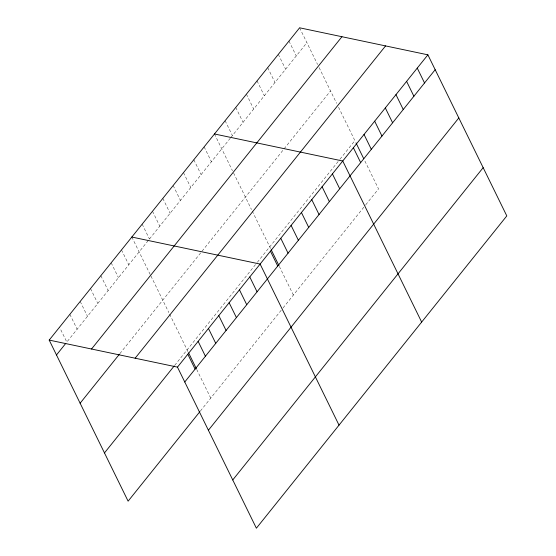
<?xml version="1.0" encoding="UTF-8"?>
<svg xmlns="http://www.w3.org/2000/svg" width="556" height="556" viewBox="0 0 556 556"><rect width="100%" height="100%" fill="white"/><g stroke="black" fill="none" stroke-linecap="round" stroke-linejoin="round"><path stroke-width="0.42" stroke-dasharray="2.78 2.08" d="M230.274 138.236L66.817 342.086L59.527 327.22M230.803 137.568L306.898 42.673M119.887 353.623L201.494 251.847M202.009 251.208L330.535 90.913M174.716 365.327L256.837 262.912M257.352 262.265L339.459 159.871M339.987 159.204L354.888 140.626M200.417 410.995L282.538 308.58M283.053 307.934L365.222 205.463M365.751 204.796L378.525 188.873L364.486 160.225M299.615 27.8L317.608 64.531M319.088 67.547L336.623 103.346M338.528 107.225L355.625 142.134M288.974 41.075L296.258 55.941M278.327 54.349L285.617 69.215M267.686 67.617L274.97 82.49M257.046 80.891L264.329 95.764M246.405 94.166L253.689 109.032M235.758 107.44L243.041 122.306M225.117 120.708L232.401 135.581M214.477 133.982L232.471 170.713M233.576 172.979L251.479 209.529M252.243 211.078L270.855 249.067M279.348 266.407L293.38 295.055M204.142 146.867L211.426 161.733M193.815 159.746L201.098 174.619M183.487 172.631L190.771 187.497M173.152 185.509L180.443 200.382M162.825 198.395L170.108 213.268M152.497 211.28L159.78 226.146M142.169 224.158L149.453 239.031M131.835 237.044L150.203 274.525M150.94 276.033L168.843 312.583M169.608 314.14L188.22 352.129M196.713 369.469L210.745 398.11M121.507 249.922L128.79 264.795M111.179 262.807L118.463 277.68M100.844 275.693L108.135 290.559M90.517 288.571L97.8 303.444M80.189 301.456L87.473 316.322M69.861 314.335L77.145 329.208"/><path stroke-width="0.83" d="M49.199 340.098L299.615 27.8L427.891 54.829L506.801 215.902L256.385 528.2L177.475 367.127L49.199 340.098L128.109 501.171L199.896 411.642M56.483 354.971L65.782 343.379M91.531 349.022L341.947 36.717M80.12 403.218L119.373 354.262M135.143 358.21L385.558 45.912M104.472 452.925L174.195 365.966M177.475 367.127L427.891 54.829M184.759 382L435.174 69.702M208.396 430.247L458.811 117.941M232.749 479.953L483.164 167.655M214.477 133.982L342.753 161.011L421.656 322.084M131.835 237.044L260.118 264.072L339.021 425.138M417.25 68.103L424.534 82.969M406.61 81.371L413.893 96.244M395.962 94.645L403.253 109.518M385.322 107.92L392.605 122.793M374.681 121.194L381.965 136.06M364.034 134.462L371.325 149.335M355.993 142.885L363.749 158.717M353.394 147.736L360.677 162.609M332.418 173.896L339.709 188.762M322.091 186.774L329.374 201.647M311.763 199.66L319.047 214.526M301.435 212.538L308.719 227.411M291.101 225.423L298.391 240.296M280.773 238.309L288.057 253.175M271.224 249.825L278.98 265.65M270.445 251.187L277.729 266.06M249.783 276.951L257.067 291.824M239.455 289.836L246.739 304.702M229.128 302.714L236.411 317.587M218.793 315.599L226.083 330.472M208.465 328.485L215.749 343.351M198.138 341.363L205.421 356.236M188.588 352.879L196.344 368.711M187.81 354.248L195.093 369.114"/></g></svg>
